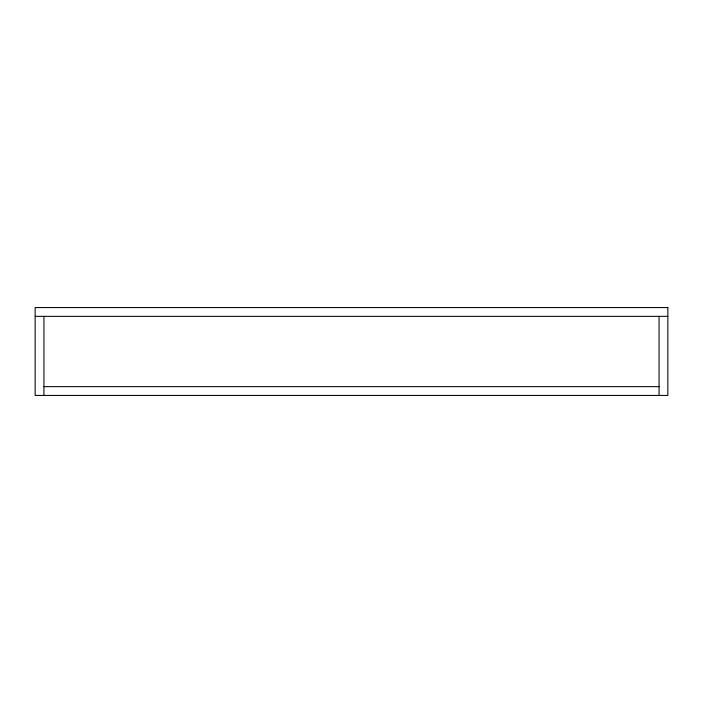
<?xml version="1.0" encoding="UTF-8"?>
<svg xmlns="http://www.w3.org/2000/svg" width="703" height="703" viewBox="0 0 703 703"><rect width="100%" height="100%" fill="white"/><g stroke="black" fill="none" stroke-linecap="round" stroke-linejoin="round"><path stroke-width="1.05" d="M35.15 316.35L667.85 316.35M43.938 386.65L659.062 386.65M659.062 316.35L659.062 395.438M43.938 316.35L43.938 395.438M667.85 307.562L35.15 307.562L35.15 395.438L667.85 395.438L667.85 307.562"/></g></svg>
